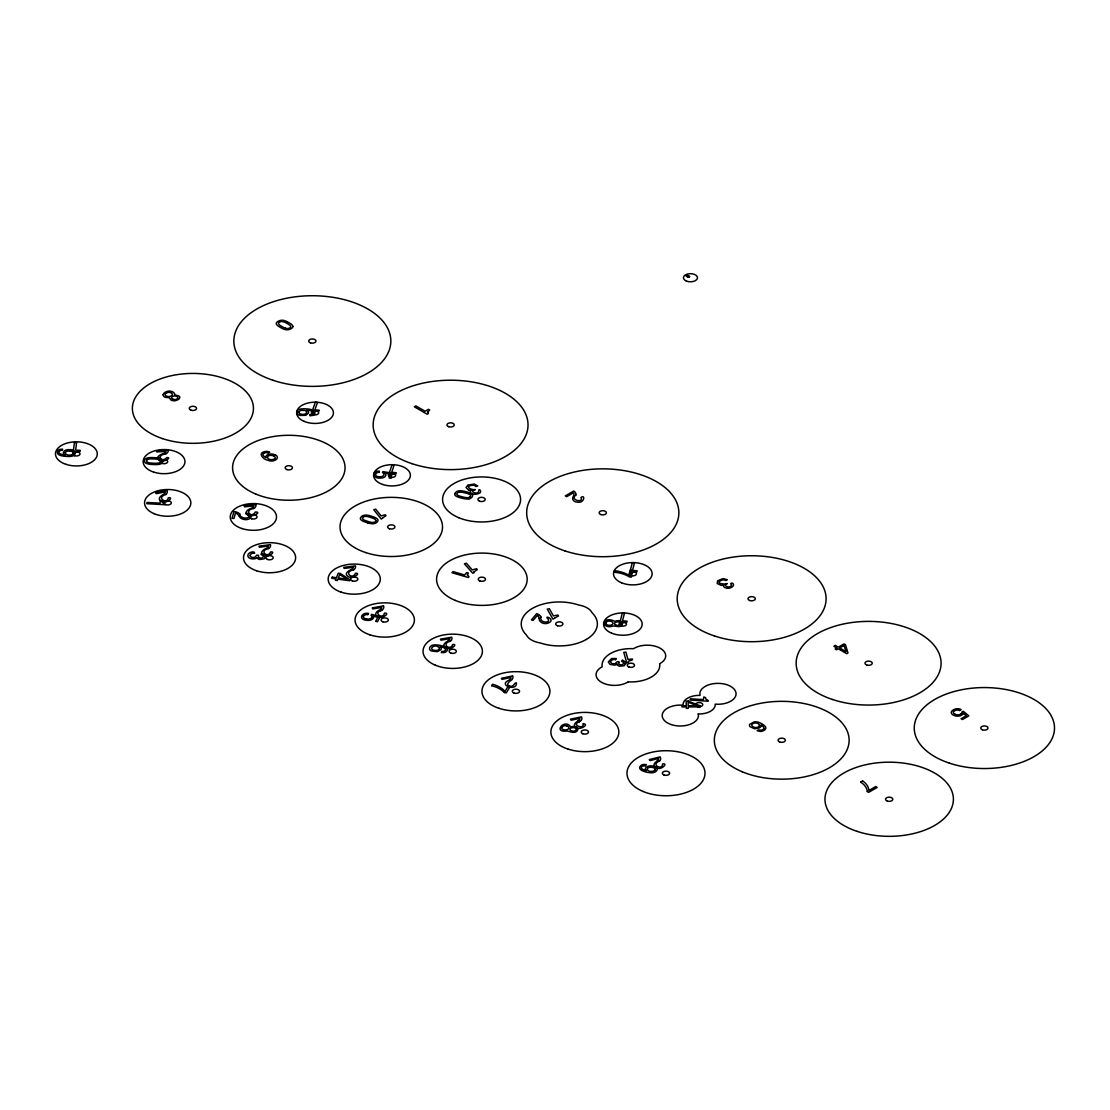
<?xml version="1.0" encoding="UTF-8"?>
<svg xmlns="http://www.w3.org/2000/svg" width="1110" height="1110" viewBox="0 0 1110 1110"><rect width="100%" height="100%" fill="white"/><g stroke="black" fill="none" stroke-linecap="round" stroke-linejoin="round"><path stroke-width="1.5" d="M73.316 453.158L73.329 452.922A2.914 1.679 0 0 0 73.191 452.464A3.066 1.776 0 0 0 72.455 451.742A4.065 2.345 0 0 0 71.22 451.27A6.577 3.802 0 0 0 69.68 451.007M686.729 275.946L687.284 275.599A1.485 0.86 0 0 1 688.172 275.863L689.06 276.418M689.601 276.654L688.228 277.236L686.327 276.14M310.092 414.557L309.898 415.792L312.729 415.404A4.121 2.386 0 0 0 314.005 414.71L314.851 413.419A8.2 4.731 0 0 0 314.935 412.573C313.908 409.729 319.278 412.476 319.416 410.298L314.851 409.743L317.474 402.472L315.365 402.222L311.716 412.379L313.325 412.573L314.38 411.241A6.105 3.524 0 0 0 312.409 409.965A9.837 5.675 0 0 0 309.44 409.202A20.466 11.808 0 0 0 302.947 408.813A8.658 4.995 0 0 0 300.102 409.16A5.578 3.219 0 0 0 297.868 410.145L296.786 411.949L297.216 413.78A5.245 3.025 0 0 0 298.368 414.752A5.536 3.191 0 0 0 300.227 415.431L305.833 415.32L308.483 413.017A7.187 4.149 0 0 0 308.552 412.421L308.497 412.032A5.175 2.997 0 0 0 308.192 411.31A4.19 2.414 0 0 0 307.553 410.686L306.624 410.117A17.788 10.268 0 0 1 308.524 410.298L308.677 410.325A6.646 3.843 0 0 1 312.687 411.588M379.19 472.402L379.384 471.167A4.981 2.872 0 0 0 375.416 471.93A6.285 3.635 0 0 0 373.82 474.178A8.949 5.162 0 0 0 373.737 474.622L374.014 475.788A5.619 3.247 0 0 0 376.942 477.786A6.41 3.705 0 0 0 379.12 478.105L381.243 478.077A5.342 3.08 0 0 0 385.253 476.384A6.688 3.857 0 0 0 385.781 475.094A5.675 3.274 0 0 0 385.628 474.025A3.51 2.026 0 0 0 384.809 473.096L389.915 473.901L389.249 478.063L391.15 478.174L391.955 473.068L382.825 471.625L382.562 472.68A5.328 3.08 0 0 1 383.644 473.581A3.691 2.123 0 0 1 383.949 474.539A4.121 2.386 0 0 1 379.495 476.87M614.232 572.08L614.468 570.679A25.877 14.943 0 0 1 629.495 575.729M629.592 575.688L630.48 570.179L632.534 570.29L631.423 577.075L629.55 576.978A25.128 14.513 0 0 0 614.191 572.247M686.299 275.946L687.728 275.377L689.601 276.543M575.771 495.032C569.416 500.554 584.401 503.121 580.932 497.502C585.456 493.95 584.568 503.385 577.769 502.206C573.828 502.344 571.137 499.153 573.523 495.823A10.254 5.925 0 0 0 573.939 493.825A3.552 2.054 0 0 0 573.273 492.882L566.641 496.711L565.281 495.92L573.703 491.05A8.713 5.023 0 0 1 575.951 495.046M62.285 450.382L62.659 449.162L60.12 449.342A3.94 2.275 0 0 0 58.941 449.786A5.203 3.011 0 0 0 58.039 450.41C54.543 456.154 65.254 456.404 68.903 456.488A9.754 5.633 0 0 0 70.638 456.377L72.039 456.141A5.078 2.928 0 0 0 73.149 455.766A4.537 2.622 0 0 0 74.314 454.989A6.188 3.58 0 0 0 70.457 449.522M454.822 493.797L455.142 493.117A9.421 5.439 0 0 1 455.53 492.576L456.349 491.813A4.731 2.733 0 0 1 458.361 490.953A5.175 2.983 0 0 1 460.234 490.773A11.946 6.896 0 0 1 464.216 491.286L467.976 492.229A12.085 6.979 0 0 1 471.32 493.589C473.734 494.741 476.634 494.422 479.02 493.367C482.878 492.327 478.701 487.235 478.632 491.064C478.812 495.448 467.796 491.522 474.913 489.704M258.45 555.652L258.685 557.539L261.377 558.288L264.069 556.304L260.961 554.389L261.474 553.182L265.887 555.541L264.346 558.788L259.823 559.495A4.079 2.359 0 0 1 256.993 557.608M655.025 769.993L655.136 769.757A2.914 1.679 0 0 0 655.205 769.299A3.066 1.776 0 0 0 654.775 768.495A4.065 2.345 0 0 0 653.776 767.87A6.577 3.802 0 0 0 652.402 767.385M441.863 651.431L441.225 652.625L444.125 652.583A4.121 2.386 0 0 0 445.623 652.056L446.914 650.904A8.2 4.731 0 0 0 447.316 650.085L447.261 648.712A6.105 3.524 0 0 0 445.804 647.227A9.837 5.675 0 0 0 443.167 646.117A20.466 11.808 0 0 0 436.979 644.952A8.658 4.995 0 0 0 434.052 644.952A5.578 3.219 0 0 0 431.526 645.631L429.792 647.269L429.556 649.114A5.245 3.025 0 0 0 430.333 650.21A5.536 3.191 0 0 0 431.887 651.084L437.423 651.667L440.85 649.738A7.187 4.149 0 0 0 441.128 649.156L441.225 648.767A5.175 2.997 0 0 0 441.183 648.032A4.19 2.414 0 0 0 440.795 647.338L440.087 646.672A17.788 10.268 0 0 1 441.877 647.088L442.016 647.116M367.868 614.635L368.506 613.442A4.981 2.872 0 0 0 364.344 613.719A6.285 3.635 0 0 0 361.957 615.731A8.949 5.162 0 0 0 361.721 616.147L361.569 617.327A5.619 3.247 0 0 0 363.719 619.63A6.41 3.705 0 0 0 365.731 620.212L367.812 620.421A5.342 3.08 0 0 0 372.35 619.269M491.716 685.591L492.549 684.273A25.877 14.943 0 0 1 504.939 691.308M505.05 691.28L508.283 686.077L510.225 686.479L506.229 692.904L504.453 692.529M615.578 659.659L616.3 658.494L611.582 658.549L608.308 661.962L610.07 664.46L614.898 665.112A3.899 2.248 0 0 0 616.98 664.113M618.922 662.268L618.797 664.155L621.336 665.07L624.389 663.267L621.655 661.171L622.391 660.006L626.345 662.628L624.195 665.75L619.574 666.18A4.079 2.359 0 0 1 617.118 664.127L617.063 664.127M645.465 765.775L646.339 764.637L643.8 764.457A3.94 2.275 0 0 0 642.482 764.721A5.203 3.011 0 0 0 641.344 765.206C635.517 769.549 645.742 772.421 649.364 772.615A9.754 5.633 0 0 0 651.098 772.754L652.555 772.699A5.078 2.928 0 0 0 653.79 772.491A4.537 2.622 0 0 0 655.233 771.908A6.188 3.58 0 0 0 653.776 766.067M659.479 760.947C649.905 765.109 663.058 770.617 662.545 763.999C668.997 762.473 660.866 771.159 656.315 767.787C652.181 766.705 653.97 762.82 656.926 761.224M689.06 276.834L687.243 276.487A1.401 0.805 0 0 1 686.702 275.946M580.475 720.889L579.073 721.986M274.628 458.846L274.739 458.749A2.914 1.679 0 0 0 275.086 458.333A3.066 1.776 0 0 0 275.183 457.5A4.065 2.345 0 0 0 274.656 456.696A6.577 3.802 0 0 0 273.657 455.974M165.681 494.519C155.386 497.863 167.485 504.703 168.276 497.779C174.894 496.614 165.515 504.897 161.366 501.262C157.134 499.708 160.201 495.879 163.059 494.658A10.254 5.925 0 0 0 164.974 492.965A3.552 2.054 0 0 0 165.112 491.952L156.219 493.659L155.608 492.604L166.916 490.426M381.993 609.973C372.058 612.567 383.075 620.268 384.476 613.095C391.164 612.484 381.354 620.004 377.469 616.452C373.557 614.954 376.665 611.069 379.481 610.014A10.101 5.827 0 0 0 381.438 608.377A3.496 2.026 0 0 0 381.618 607.378L372.793 608.946L372.238 607.891L383.45 605.907M579.697 721.528C570.04 725.107 585.025 729.991 582.986 723.664C590.381 724.122 579.24 731.046 575.923 727.272C572.524 725.551 575.493 722.319 577.908 721.07M450.23 641.205C440.323 643.897 450.729 651.362 452.644 644.577C459.082 643.342 449.633 651.431 445.623 647.768C441.489 646.006 444.943 642.357 447.635 641.303M960.899 713.994L961.066 713.883A3.663 2.109 0 0 0 961.732 713.133A5.425 3.122 0 0 0 961.898 712.023L963.3 711.288L968.794 715.853L962.425 719.53L961.066 718.753L966.269 715.742L963.175 713.189A3.566 2.054 0 0 1 962.786 714.229A5.772 3.33 0 0 1 961.704 715.117A6.799 3.927 0 0 1 959.803 715.894A5.439 3.136 0 0 1 954.808 715.728L953.101 714.979A6.521 3.76 0 0 1 951.783 713.883A5.716 3.302 0 0 1 951.714 711.232L952.81 710.22A9.102 5.259 0 0 1 953.337 709.887A6.396 3.691 0 0 1 957.167 708.749M263.611 453.449L263.764 453.352A3.302 1.901 0 0 1 268.315 452.922M380.466 611.027L381.243 610.514M268.453 548.631C258.533 550.505 267.732 558.982 270.59 551.961C277.139 551.101 267.066 558.746 263.167 554.917C259.296 552.78 263.348 549.519 265.942 548.576A10.101 5.827 0 0 0 268.093 547.008M353.424 569.874C342.768 572.191 352.98 580.294 355.408 573.273C362.165 572.704 351.648 580.086 347.721 576.215C344.017 574.078 348.165 570.734 350.788 569.846M362.498 515.886L361.527 516.58A9.421 5.439 0 0 0 361.027 517.093L360.583 517.746A4.856 2.803 0 0 0 360.431 518.203A4.662 2.692 0 0 0 360.556 519.202A5.175 2.983 0 0 0 361.402 520.174A11.946 6.896 0 0 0 364.427 521.742L367.937 522.963M253.51 508.56C243.589 509.92 251.207 519.119 255.314 512.015C262.862 511.752 251.151 518.176 247.641 514.846C243.659 512.362 248.376 509.212 250.971 508.408A10.254 5.925 0 0 0 253.316 506.909M268.204 453.019L269.716 452.145L267.454 451.451A3.94 2.275 0 0 0 266.067 451.423A5.203 3.011 0 0 0 264.707 451.631C257.423 452.991 263.112 459.429 267.579 460.22A9.754 5.633 0 0 0 269.106 460.692L270.507 460.955A5.078 2.928 0 0 0 271.77 461.025A4.537 2.622 0 0 0 273.49 460.775A6.188 3.58 0 0 0 275.766 455.017M726.911 583.763C721.819 585.678 731.088 589.313 731.532 584.845C728.895 582.903 733.446 581.945 733.627 585.095C732.586 588.175 727.494 589.23 724.622 587.467A4.079 2.359 0 0 1 723.9 585.012L723.817 584.97A3.899 2.248 0 0 1 721.167 585.386L717.226 583.499L717.587 580.821L722.985 578.601L727.314 579.711L725.787 580.586A4.537 2.622 0 0 0 723.068 579.808C713.397 582.57 723.359 584.998 727.272 583.582M959.581 710.539L961.135 709.637A5.064 2.928 0 0 0 957.167 708.749M860.819 781.981L862.581 780.954M165.404 454.032C155.65 454.906 161.533 464.23 166.708 457.556C173.257 457.112 161.727 464.077 158.397 459.637C155.608 456.862 160.478 454.503 162.934 453.768A10.101 5.827 0 0 0 165.445 452.408A3.496 2.026 0 0 0 165.973 451.451L156.787 451.909L156.621 450.827L168.304 450.23M512.556 675.934L501.387 678.321L502.053 679.362L510.836 677.488A3.552 2.054 0 0 1 510.725 678.501A10.254 5.925 0 0 1 508.907 680.208C497.391 685.203 517.357 692.002 516.4 682.789C513.902 682.581 513.555 688.616 508.574 685.578C505.882 684.343 509.435 681.36 511.557 680.041A8.713 5.023 0 0 0 512.612 675.934M255.897 504.578L244.158 505.716L244.477 506.826L253.718 505.924A3.552 2.054 0 0 1 253.274 506.895M156.191 457.778L152.112 457.57A11.946 6.896 0 0 0 148.046 457.819A5.175 2.983 0 0 0 146.395 458.361A4.731 2.733 0 0 0 144.966 459.554L144.605 460.414A9.421 5.439 0 0 0 144.522 461.011L144.619 461.704A4.662 2.692 0 0 0 145.66 463.023A5.175 2.983 0 0 0 147.144 463.702A11.946 6.896 0 0 0 151.057 464.368M151.043 464.382L155.136 464.59A12.085 6.979 0 0 0 159.202 464.341A5.134 2.969 0 0 0 160.881 463.813A4.745 2.747 0 0 0 162.102 462.912A4.981 2.872 0 0 0 162.338 462.62L162.643 461.94A8.825 5.092 0 0 0 162.768 461.163L162.546 460.164A4.787 2.761 0 0 0 161.616 459.138A5.134 2.969 0 0 0 160.104 458.472A12.085 6.979 0 0 0 156.191 457.792M258.588 555.375L256.826 555.125L254.662 557.414L251.692 557.414L249.75 555.583L251.623 553.446A4.537 2.622 0 0 1 254.62 553.293C255.286 550.241 246.753 552.391 247.877 556.263C248.862 558.968 252.567 559.163 254.981 558.732A3.899 2.248 0 0 0 256.868 557.608L256.937 557.622M566.724 725.787L565.267 725.635A2.914 1.679 0 0 0 564.269 725.76L563.963 725.857A3.649 2.109 0 0 0 562.881 726.37L562.465 726.731A5.383 3.108 0 0 0 562.062 727.258M619.116 662.004L617.396 661.643L614.829 663.78L611.79 663.572L610.292 661.615L612.553 659.659A4.537 2.622 0 0 1 615.564 659.687M473.72 485.237C463.786 485.445 469.891 490.245 475.358 489.593M473.748 485.209A4.537 2.622 0 0 1 475.774 486.513L477.772 485.986L474.428 484.071L468.004 485.028L466.006 487.47L468.559 490.01M287.31 321.761L290.209 323.44A12.085 6.979 0 0 1 292.471 325.41A5.134 2.969 0 0 1 292.846 326.493M171.495 392.94L170.288 392.468A2.914 1.679 0 0 0 169.289 392.343L168.928 392.343A3.649 2.109 0 0 0 167.582 392.565L166.944 392.787A5.383 3.108 0 0 0 166.195 393.176M867.34 791.541L868.686 792.332L877.178 787.42L875.693 786.574L868.811 790.542A26.321 15.193 0 0 0 862.65 780.927M471.389 493.52L470.557 492.771M239.677 514.055C240.301 519.924 252.761 518.759 247.544 514.679C241.064 511.904 254.162 513.222 250.499 517.76C248.251 521.2 240.44 519.508 239.413 516.58M471.292 490.218L471.264 490.19A3.899 2.248 0 0 1 468.545 490.037M239.274 516.386L238.692 515.512A10.254 5.925 0 0 0 236.971 513.68A3.552 2.054 0 0 0 235.473 513.139L233.919 518.467L232.018 518.287L234.002 511.502A8.713 5.023 0 0 1 239.829 513.999M540.834 617.063C539.071 623.321 551.49 623.487 547.952 618.853C543.123 614.552 556.679 619.519 548.257 623.043C544.039 624.958 538.627 622.002 539.183 618.381M287.282 321.775A11.946 6.896 0 0 0 283.91 320.457A5.175 2.983 0 0 0 282.037 320.249A4.731 2.733 0 0 0 279.623 320.651L278.374 321.165A9.421 5.439 0 0 0 277.666 321.595L276.959 322.164A4.856 2.803 0 0 0 276.612 322.594A4.662 2.692 0 0 0 276.293 323.565A5.175 2.983 0 0 0 276.695 324.633A11.946 6.896 0 0 0 278.943 326.59L281.829 328.282A12.085 6.979 0 0 0 285.228 329.587A5.134 2.969 0 0 0 287.101 329.795A4.745 2.747 0 0 0 289.044 329.559A4.981 2.872 0 0 0 289.543 329.42L290.529 329.018A8.825 5.092 0 0 0 291.486 328.463L292.429 327.616A4.787 2.761 0 0 0 292.846 326.493M285.548 328.241A12.959 7.479 0 0 1 282.87 327.048L280.414 325.591A9.588 5.536 0 0 1 279.026 324.467A4.495 2.595 0 0 1 278.485 323.246A2.373 1.374 0 0 1 278.624 322.802L280.705 321.595A2.373 1.374 0 0 1 281.496 321.512A4.495 2.595 0 0 1 283.591 321.831A9.588 5.536 0 0 1 285.548 322.622L288.212 324.12A12.307 7.104 0 0 1 290.126 325.591A3.705 2.137 0 0 1 290.584 327.214A2.65 1.526 0 0 1 290.223 327.603L289.974 327.797A4.301 2.484 0 0 1 289.363 328.144L288.864 328.338A2.553 1.471 0 0 1 288.336 328.463A3.705 2.137 0 0 1 285.575 328.213M171.356 393.023A3.635 2.095 0 0 1 171.245 395.951A3.635 2.095 0 0 1 166.181 395.979A3.635 2.095 0 0 1 165.973 393.065M960.969 714.035A4.204 2.428 0 0 1 954.78 714.146M954.878 714.091A4.26 2.456 0 0 1 954.267 710.622M954.572 710.775A3.788 2.178 0 0 1 959.692 710.455M860.597 782.092A25.572 14.763 0 0 1 867.257 791.541M763.763 728.438A3.288 1.901 0 0 1 758.602 729.825L757.173 730.63L759.767 731.365A4.121 2.386 0 0 0 761.515 731.31L763.597 730.644A8.2 4.731 0 0 0 764.61 730.033L765.678 728.798A6.105 3.524 0 0 0 765.581 727.092A9.837 5.675 0 0 0 764.152 725.399A20.466 11.808 0 0 0 759.629 722.693A8.658 4.995 0 0 0 757.048 721.902A5.578 3.219 0 0 0 754.245 721.833L749.694 724.386A5.245 3.025 0 0 0 749.486 725.551A5.536 3.191 0 0 0 750.166 726.745L754.578 728.757L759.171 727.966A7.187 4.149 0 0 0 759.878 727.536L760.281 727.216A5.175 2.997 0 0 0 760.85 726.564A4.19 2.414 0 0 0 761.058 725.843L760.974 725.052A17.788 10.268 0 0 1 762.237 725.912L762.32 725.982A6.646 3.843 0 0 1 763.971 728.438M759.198 726.107A3.635 2.095 0 0 1 754.314 727.369A5.592 3.233 0 0 1 752.913 726.717C748.723 723.429 757.353 721.403 759.06 724.469A3.552 2.054 0 0 1 759.268 726.12M454.836 493.867A4.662 2.692 0 0 0 455.086 495.24A5.175 2.983 0 0 0 456.127 496.156A11.946 6.896 0 0 0 459.443 497.516L463.189 498.487A12.085 6.979 0 0 0 467.185 499A5.134 2.969 0 0 0 469.058 498.806M469.058 498.806A4.745 2.747 0 0 0 470.723 498.182A4.981 2.872 0 0 0 471.098 497.946L471.778 497.363A8.825 5.092 0 0 0 472.319 496.656L472.666 495.657A4.787 2.761 0 0 0 472.347 494.519A5.134 2.969 0 0 0 471.292 493.603M458.652 492.243A4.495 2.595 0 0 1 460.803 492.105A9.588 5.536 0 0 1 463.12 492.438L466.547 493.27A12.307 7.104 0 0 1 469.252 494.255A3.705 2.137 0 0 1 470.682 495.671A2.65 1.526 0 0 1 470.584 496.101L470.487 496.337A4.301 2.484 0 0 1 470.127 496.794L469.905 496.989A2.553 1.471 0 0 1 469.377 497.294M458.652 492.243A2.373 1.374 0 0 0 457.972 492.479L456.779 493.881A2.373 1.374 0 0 0 456.931 494.491A4.495 2.595 0 0 0 458.194 495.504A9.588 5.536 0 0 0 460.192 496.267L463.383 497.127A12.959 7.479 0 0 0 466.63 497.668M469.405 497.322A3.705 2.137 0 0 1 466.644 497.655M470.39 492.715A4.079 2.359 0 0 1 471.334 490.245M379.509 476.787A4.19 2.414 0 0 1 375.263 474.4M375.652 474.4A3.719 2.151 0 0 1 379.176 472.291M312.521 411.671A3.288 1.901 0 0 1 310.106 414.64M605.741 623.098A3.635 2.095 0 0 0 609.043 625.318A3.635 2.095 0 0 0 612.984 623.473A3.635 2.095 0 0 0 609.931 621.142L608.488 621.087A2.914 1.679 0 0 0 607.572 621.35L607.309 621.475A3.649 2.109 0 0 0 606.476 622.127L606.213 622.53A5.383 3.108 0 0 0 606.046 623.098M168.359 450.23A8.575 4.953 0 0 1 165.626 454.059M147.366 459.526A4.495 2.595 0 0 1 149.337 458.999A9.588 5.536 0 0 1 151.709 458.874L155.428 459.04A12.307 7.104 0 0 1 158.522 459.471A3.705 2.137 0 0 1 160.672 460.539A2.65 1.526 0 0 1 160.825 460.969L160.853 461.205A4.301 2.484 0 0 1 160.77 461.704L160.603 462.037A2.553 1.471 0 0 1 160.339 462.329A3.705 2.137 0 0 1 157.939 463.161A12.959 7.479 0 0 1 154.567 463.272L151.057 463.064A9.588 5.536 0 0 1 148.754 462.704A4.495 2.595 0 0 1 146.992 461.982A2.373 1.374 0 0 1 146.589 461.566L146.853 459.873A2.373 1.374 0 0 1 147.38 459.526M255.952 504.578A8.713 5.023 0 0 1 253.746 508.574M353.563 569.943A8.713 5.023 0 0 0 355.436 565.878L343.753 567.363L344.169 568.445L353.313 567.293A3.552 2.054 0 0 1 352.952 568.278A10.254 5.925 0 0 1 350.76 569.832M450.382 641.275A8.575 4.953 0 0 0 451.714 637.209L440.42 639.138L440.961 640.192L449.8 638.68A3.496 2.026 0 0 1 449.578 639.651A10.101 5.827 0 0 1 447.608 641.275M445.29 648.906A3.288 1.901 0 0 1 441.835 651.528M441.988 647.185A6.646 3.843 0 0 1 445.471 648.851M439.366 648.087A3.635 2.095 0 0 1 436.063 650.515M439.435 648.073A3.552 2.054 0 0 0 437.923 646.672C434.496 643.953 427.988 649.322 434.287 650.321A5.592 3.233 0 0 0 436.063 650.474M580.627 720.945A8.575 4.953 0 0 0 581.501 716.838L570.457 719.197L571.123 720.224L579.767 718.378A3.496 2.026 0 0 1 579.642 719.363A10.101 5.827 0 0 1 577.866 721.056M566.641 725.884A3.635 2.095 0 0 1 568.653 728.576A3.635 2.095 0 0 1 564.06 729.811A3.635 2.095 0 0 1 561.771 727.203M645.298 765.845A3.261 1.887 0 0 0 641.871 766.608A3.261 1.887 0 0 0 641.844 768.717L643.398 769.632A17.247 9.962 0 0 0 646.339 770.617L646.395 770.617A4.69 2.706 0 0 1 645.812 767.842L646.27 767.343A5.231 3.025 0 0 1 650.946 765.831A7.701 4.44 0 0 1 653.596 766.261M654.969 769.979A3.982 2.303 0 0 1 649.863 771.297A3.982 2.303 0 0 1 647.505 768.37A3.705 2.137 0 0 1 652.361 767.44M659.645 761.002A8.575 4.953 0 0 0 660.089 756.867L649.308 759.601L650.071 760.6L658.508 758.463A3.496 2.026 0 0 1 658.494 759.462A10.101 5.827 0 0 1 656.898 761.21M491.605 685.758A25.128 14.513 0 0 1 504.398 692.557M371.753 617.299A3.691 2.123 0 0 0 371.808 616.327A5.328 3.08 0 0 0 371.059 615.315L371.697 614.316L380.106 616.827L377.469 621.711L375.652 621.392L377.802 617.396L373.099 615.994A3.51 2.026 0 0 1 373.57 616.994A5.675 3.274 0 0 1 373.348 618.062A6.688 3.857 0 0 1 372.308 619.241M371.85 617.313A4.121 2.386 0 0 1 366.55 619.047M366.591 618.964A4.19 2.414 0 0 1 363.303 616.119M363.692 616.161A3.719 2.151 0 0 1 367.896 614.524M383.505 605.894A8.575 4.953 0 0 1 382.228 609.973M268.675 548.645A8.575 4.953 0 0 0 270.438 544.621L258.963 546.175L259.393 547.244L268.37 546.023A3.496 2.026 0 0 1 268.037 546.994M166.972 490.426A8.713 5.023 0 0 1 165.834 494.574M62.271 450.258A3.302 1.901 0 0 0 59.024 452.131L58.955 452.256A3.261 1.887 0 0 0 59.982 453.754L61.869 454.42A17.247 9.962 0 0 0 65.143 454.975L65.199 454.961A4.69 2.706 0 0 1 63.478 452.353L63.714 451.798A5.231 3.025 0 0 1 67.613 449.689A7.701 4.44 0 0 1 70.374 449.744M73.246 453.158A3.982 2.303 0 0 1 68.848 455.142A3.982 2.303 0 0 1 65.337 452.63M65.24 452.616A3.705 2.137 0 0 1 69.666 451.048M275.474 455.169A7.701 4.44 0 0 0 273.254 454.24A5.231 3.025 0 0 0 267.954 454.642L267.232 455.031A4.69 2.706 0 0 0 266.039 457.736A17.247 9.962 0 0 1 263.847 456.196L262.987 455.017A3.261 1.887 0 0 1 263.597 453.449M274.447 458.916A3.982 2.303 0 0 1 268.856 459.096A3.982 2.303 0 0 1 268.481 455.877A3.705 2.137 0 0 1 273.587 456.002M362.512 515.886A4.731 2.733 0 0 1 364.677 515.151A5.175 2.983 0 0 1 366.564 515.109A11.946 6.896 0 0 1 370.421 515.886L373.959 517.066A12.085 6.979 0 0 1 377.012 518.648A5.134 2.969 0 0 1 377.844 519.646A4.787 2.761 0 0 1 377.913 520.784L377.386 521.755A8.825 5.092 0 0 1 376.706 522.421L375.915 522.963A4.981 2.872 0 0 1 375.499 523.171A4.745 2.747 0 0 1 373.723 523.684A5.134 2.969 0 0 1 371.822 523.726A12.085 6.979 0 0 1 367.951 522.949M375.901 520.673A2.65 1.526 0 0 1 375.777 521.089L375.624 521.312A4.301 2.484 0 0 1 375.18 521.755L374.778 522.005A2.553 1.471 0 0 1 374.334 522.2A3.705 2.137 0 0 1 371.545 522.366A12.959 7.479 0 0 1 368.423 521.617L365.412 520.562A9.588 5.536 0 0 1 363.581 519.674A4.495 2.595 0 0 1 362.54 518.578A2.373 1.374 0 0 1 362.471 518.12L363.969 516.649A2.373 1.374 0 0 1 364.704 516.455A4.495 2.595 0 0 1 366.869 516.469A9.588 5.536 0 0 1 369.103 516.955L372.336 518.009A12.307 7.104 0 0 1 374.819 519.161A3.705 2.137 0 0 1 375.957 520.659M541.014 617.049A8.713 5.023 0 0 0 536.657 613.677L531.426 619.893L533.161 620.379L537.254 615.509A3.552 2.054 0 0 1 538.364 616.286A10.254 5.925 0 0 1 539.113 618.242M163.017 394.771C163.822 399.544 170.676 395.771 170.399 399.642C172.938 401.584 176.754 400.96 179.057 398.948C182.664 394.66 172.966 396.103 174.561 393.523C172.092 389.541 164.446 390.734 163.017 394.702M705.53 697.76C705.086 699.98 708.79 699.647 708.208 701.229L690.101 700.035L690.351 698.773L703.324 699.633L703.865 696.927L705.53 697.69M162.143 501.137C161.644 503.44 165.404 503.135 164.932 504.717L146.77 503.69L146.992 502.441L159.993 503.177L160.451 500.457L162.143 501.012M467.393 574.827L469.003 576.631L468.24 577.491L451.978 572.718L452.963 571.594L464.618 575.008L466.769 572.566L468.323 573.024L467.393 574.716M570.707 727.064C572.718 725.843 578.352 726.259 577.866 729.575C576.409 734.542 569.624 731.448 567.265 731.018C551.961 733.058 565.059 717.74 570.707 727.064M473.942 571.941L474.15 572.746L472.666 573.176L464.41 563.783L466.366 563.214L472.277 569.943L476.495 568.708L477.286 569.61L473.942 571.941M622.391 623.542C621.433 629.55 614.302 624.597 611.804 626.387C608.474 627.747 601.898 625.388 604.992 621.281C607.767 618.201 612.97 620.421 615.023 621.35C617.327 620.06 621.961 620.31 622.391 623.542M298.632 412.226L299.589 413.711L302.281 414.391A5.592 3.233 0 0 0 304.071 414.321A3.635 2.095 0 0 0 306.429 411.588A3.552 2.054 0 0 0 304.515 410.381L300.491 410.423L298.632 412.226M554.473 618.325L552.933 619.13L547.258 609.126L549.339 608.724L553.404 615.897L557.9 615.051L558.441 616.008L554.473 618.27M382.603 517.981L381.271 519.105L373.737 509.698L375.693 509.171L381.091 515.914L385.323 514.79L386.044 515.692L382.603 517.981M427.627 412.185L428.404 413.558L427.225 414.252L414.321 406.801L415.875 405.913L425.116 411.241L428.46 409.312L429.695 410.02L427.627 412.185M628.302 662.351L626.678 662.573L623.778 652.333L625.915 652.139L627.982 659.465L632.575 659.035C632.922 661.033 628.135 659.909 628.315 662.268M74.453 442.626L73.093 452.977L80.142 451.326L80.281 450.341L75.633 450.133L76.59 442.723L74.453 442.626M622.321 613.233L619.574 623.487L626.817 622.169L627.081 621.184L622.474 620.767L624.444 613.428L622.321 613.233M632.381 562.714L629.495 573.107L636.862 571.789L637.14 570.79L632.464 570.36L634.531 562.909L632.381 562.714M392.066 464.715L388.653 474.886L395.979 473.72L396.312 472.749L391.733 472.236L394.175 464.951L392.066 464.715M332.278 577.144L331.807 578.31L335.955 578.879L335.387 580.266L337.26 580.516L337.828 579.129L349.553 580.738L349.955 579.753L340.326 573.509L338.272 573.218L336.427 577.713L332.278 577.144M339.716 574.536L338.314 577.977L347 579.17L339.716 574.536M621.087 625.901L621.017 625.957A3.649 2.109 0 0 1 621.031 622.266A3.649 2.109 0 0 1 626.498 624.097A3.649 2.109 0 0 1 621.031 625.915M628.246 681.859L627.58 682.262A18.454 10.656 0 0 1 601.134 682.067A18.454 10.656 0 0 1 602.175 666.805A28.846 16.65 0 0 1 633.546 648.698A18.454 10.656 0 0 1 659.964 648.101A18.454 10.656 0 0 1 660.311 663.364L659.659 663.725A28.846 16.65 0 0 1 628.246 681.859M835.317 645.423L833.86 646.256L836.871 648.004L835.122 649.017L836.496 649.794L838.244 648.795L846.75 653.707L847.984 652.985L845.473 644.757L843.988 643.897L838.327 647.158L835.317 645.423M844.016 645.451L839.701 647.949L846 651.598L844.016 645.451M688.297 701.118L686.174 701.118L686.244 705.738L681.984 705.766L681.998 706.945L686.271 706.931L686.285 708.346L688.214 708.346L688.2 706.917L700.23 706.862L700.216 705.849L688.297 701.118M697.108 705.683L688.172 705.724L688.131 702.2L697.108 705.683M310.509 342.879A3.649 2.109 0 0 0 315.975 341.048A3.649 2.109 0 0 0 310.509 339.23A3.649 2.109 0 0 0 310.509 342.879M273.088 380.3A78.491 45.316 0 0 0 390.831 341.048A78.491 45.316 0 0 0 273.088 301.809A78.491 45.316 0 0 0 273.088 380.3M191.087 410.2A3.649 2.109 0 0 0 196.567 408.369A3.649 2.109 0 0 0 191.087 406.551A3.649 2.109 0 0 0 191.087 410.2M162.643 438.644A60.537 34.951 0 0 0 253.441 408.369A60.537 34.951 0 0 0 162.643 378.108A60.537 34.951 0 0 0 162.643 438.644M173.118 399.322A3.122 1.804 0 0 0 177.822 397.782A3.122 1.804 0 0 0 173.146 396.201A3.122 1.804 0 0 0 173.118 399.322M949.314 763.111A70.124 40.487 0 0 0 1054.5 728.049A70.124 40.487 0 0 0 949.314 692.987A70.124 40.487 0 0 0 949.314 763.111M982.336 729.783A3.649 2.109 0 0 0 988.011 728.202A3.649 2.109 0 0 0 982.78 726.148A3.649 2.109 0 0 0 982.336 729.783M866.785 665.043A3.649 2.109 0 0 0 872.252 663.225A3.649 2.109 0 0 0 866.785 661.394A3.649 2.109 0 0 0 866.785 665.043M832.375 699.453A72.455 41.833 0 0 0 941.072 663.225A72.455 41.833 0 0 0 832.375 626.997A72.455 41.833 0 0 0 832.375 699.453M887.362 801.087A3.649 2.109 0 0 0 892.828 799.255A3.649 2.109 0 0 0 887.362 797.438A3.649 2.109 0 0 0 887.362 801.087M857.073 831.362A64.213 37.074 0 0 0 953.407 799.255A64.213 37.074 0 0 0 857.073 767.149A64.213 37.074 0 0 0 857.073 831.362M742.188 771.755A67.391 38.905 0 0 0 848.761 744.269A67.391 38.905 0 0 0 754.245 704.725A67.391 38.905 0 0 0 742.188 771.755M779.692 741.993A3.649 2.109 0 0 0 785.38 740.398A3.649 2.109 0 0 0 780.136 738.358A3.649 2.109 0 0 0 779.692 741.993M479.52 501.179A3.649 2.109 0 0 0 485.209 499.583A3.649 2.109 0 0 0 479.964 497.544A3.649 2.109 0 0 0 479.52 501.179M458.68 517.676A39.003 22.519 0 0 0 520.368 501.762A39.003 22.519 0 0 0 465.659 478.882A39.003 22.519 0 0 0 458.68 517.676M389.943 477.05A3.649 2.109 0 0 0 395.618 475.455A3.649 2.109 0 0 0 390.387 473.415A3.649 2.109 0 0 0 389.943 477.05M382.784 484.501A18.384 10.614 0 0 0 410.381 475.302A18.384 10.614 0 0 0 382.784 466.117A18.384 10.614 0 0 0 382.784 484.501M313.214 414.64A3.649 2.109 0 0 0 318.681 412.823A3.649 2.109 0 0 0 313.214 410.991A3.649 2.109 0 0 0 313.214 414.64M304.237 421.412A18.384 10.614 0 0 0 333.319 413.919A18.384 10.614 0 0 0 307.525 403.124A18.384 10.614 0 0 0 304.237 421.412M611.527 633.116A19.314 11.155 0 0 0 642.066 625.249A19.314 11.155 0 0 0 614.982 613.913A19.314 11.155 0 0 0 611.527 633.116M630.993 575.563A3.649 2.109 0 0 0 636.474 573.731A3.649 2.109 0 0 0 630.993 571.914A3.649 2.109 0 0 0 630.993 575.563M621.489 582.764A19.314 11.155 0 0 0 652.028 574.883A19.314 11.155 0 0 0 624.944 563.547A19.314 11.155 0 0 0 621.489 582.764M616.022 625.221A3.122 1.804 0 0 0 620.767 623.723A3.122 1.804 0 0 0 616.161 622.086A3.122 1.804 0 0 0 616.022 625.221M153.61 472.069A20.896 12.057 0 0 0 184.954 461.621A20.896 12.057 0 0 0 153.61 451.173A20.896 12.057 0 0 0 153.61 472.069M241.814 528.513A23.143 13.362 0 0 0 276.529 516.941A23.143 13.362 0 0 0 241.814 505.369A23.143 13.362 0 0 0 241.814 528.513M341.2 592.157A26.071 15.054 0 0 0 380.3 579.129A26.071 15.054 0 0 0 341.2 566.086A26.071 15.054 0 0 0 341.2 592.157M162.226 463.453A3.649 2.109 0 0 0 167.693 461.621A3.649 2.109 0 0 0 162.226 459.804A3.649 2.109 0 0 0 162.226 463.453M251.568 518.759A3.649 2.109 0 0 0 257.034 516.941A3.649 2.109 0 0 0 251.568 515.109A3.649 2.109 0 0 0 251.568 518.759M352.411 580.946A3.649 2.109 0 0 0 357.878 579.129A3.649 2.109 0 0 0 352.411 577.297A3.649 2.109 0 0 0 352.411 580.946M571.47 730.949A3.122 1.804 0 0 0 576.215 729.45A3.122 1.804 0 0 0 571.594 727.827A3.122 1.804 0 0 0 571.47 730.949M435.3 665.167A29.679 17.136 0 0 0 482.239 653.068A29.679 17.136 0 0 0 440.614 635.641A29.679 17.136 0 0 0 435.3 665.167M567.848 749.028A33.994 19.633 0 0 0 618.839 732.031A33.994 19.633 0 0 0 567.848 715.034A33.994 19.633 0 0 0 567.848 749.028M450.896 653.124A3.649 2.109 0 0 0 456.363 651.292A3.649 2.109 0 0 0 450.896 649.475A3.649 2.109 0 0 0 450.896 653.124M582.806 733.765A3.649 2.109 0 0 0 588.48 732.184A3.649 2.109 0 0 0 583.25 730.13A3.649 2.109 0 0 0 582.806 733.765M663.946 774.988A3.649 2.109 0 0 0 669.635 773.392A3.649 2.109 0 0 0 664.404 771.353A3.649 2.109 0 0 0 663.946 774.988M514.11 693.112A3.649 2.109 0 0 0 519.577 691.294A3.649 2.109 0 0 0 514.11 689.463A3.649 2.109 0 0 0 514.11 693.112M382.894 621.808A3.649 2.109 0 0 0 388.361 619.99A3.649 2.109 0 0 0 382.894 618.159A3.649 2.109 0 0 0 382.894 621.808M267.524 559.454A3.649 2.109 0 0 0 273.199 557.858A3.649 2.109 0 0 0 267.968 555.819A3.649 2.109 0 0 0 267.524 559.454M165.654 504.606A3.649 2.109 0 0 0 171.342 503.024A3.649 2.109 0 0 0 166.112 500.971A3.649 2.109 0 0 0 165.654 504.606M74.578 455.71A3.649 2.109 0 0 0 80.045 453.879A3.649 2.109 0 0 0 74.578 452.061A3.649 2.109 0 0 0 74.578 455.71M643.106 791.472A39.003 22.519 0 0 0 704.794 775.571A39.003 22.519 0 0 0 650.085 752.677A39.003 22.519 0 0 0 643.106 791.472M498.931 708.291A33.994 19.633 0 0 0 549.922 691.294A33.994 19.633 0 0 0 498.931 674.297A33.994 19.633 0 0 0 498.931 708.291M369.88 634.823A29.679 17.136 0 0 0 414.405 619.99A29.679 17.136 0 0 0 369.88 605.144A29.679 17.136 0 0 0 369.88 634.823M256.535 570.748A26.071 15.054 0 0 0 295.635 557.706A26.071 15.054 0 0 0 256.535 544.677A26.071 15.054 0 0 0 256.535 570.748M154.123 513.694A23.143 13.362 0 0 0 190.726 504.245A23.143 13.362 0 0 0 158.258 490.675A23.143 13.362 0 0 0 154.123 513.694M65.948 464.327A20.896 12.057 0 0 0 97.291 453.879A20.896 12.057 0 0 0 65.948 443.431A20.896 12.057 0 0 0 65.948 464.327M255.8 494.061A56.249 32.481 0 0 0 344.752 471.126A56.249 32.481 0 0 0 265.859 438.117A56.249 32.481 0 0 0 255.8 494.061M365.662 552.558A51.24 29.581 0 0 0 442.515 526.931A51.24 29.581 0 0 0 365.662 501.318A51.24 29.581 0 0 0 365.662 552.558M455.294 600.413A45.302 26.154 0 0 0 526.931 581.945A45.302 26.154 0 0 0 463.397 555.361A45.302 26.154 0 0 0 455.294 600.413M586.233 639.485A38.073 21.978 0 0 0 592.088 612.775A19.411 11.211 0 0 0 578.657 605.019A38.073 21.978 0 0 0 532.384 608.405A38.073 21.978 0 0 0 526.515 635.114A19.411 11.211 0 0 0 539.96 642.87A38.073 21.978 0 0 0 586.233 639.485M698.218 713.952A16.109 9.296 0 0 0 715.215 704.142A18.107 10.462 0 0 0 736.041 694.333A18.107 10.462 0 0 0 717.032 683.371A18.107 10.462 0 0 0 700.049 695.387A16.109 9.296 0 0 0 683.052 705.211A18.107 10.462 0 0 0 662.226 715.007A18.107 10.462 0 0 0 681.235 725.982A18.107 10.462 0 0 0 698.218 713.952M286.977 469.599A3.649 2.109 0 0 0 292.443 467.768A3.649 2.109 0 0 0 286.977 465.95A3.649 2.109 0 0 0 286.977 469.599M389.457 528.762A3.649 2.109 0 0 0 394.924 526.931A3.649 2.109 0 0 0 389.457 525.113A3.649 2.109 0 0 0 389.457 528.762M480.047 581.057A3.649 2.109 0 0 0 485.514 579.24A3.649 2.109 0 0 0 480.047 577.422A3.649 2.109 0 0 0 480.047 581.057M557.484 625.762A3.649 2.109 0 0 0 562.95 623.945A3.649 2.109 0 0 0 557.484 622.127A3.649 2.109 0 0 0 557.484 625.762M629.065 667.096A3.649 2.109 0 0 0 634.545 665.279A3.649 2.109 0 0 0 629.065 663.447A3.649 2.109 0 0 0 629.065 667.096M697.316 706.501A3.649 2.109 0 0 0 702.783 704.67A3.649 2.109 0 0 0 697.316 702.852A3.649 2.109 0 0 0 697.316 706.501M411.879 463.633A77.436 44.705 0 0 0 528.027 424.922A77.436 44.705 0 0 0 411.879 386.197A77.436 44.705 0 0 0 411.879 463.633M564.726 550.824A76.091 43.928 0 0 0 678.862 512.778A76.091 43.928 0 0 0 564.726 474.733A76.091 43.928 0 0 0 564.726 550.824M714.438 635.947A74.439 42.971 0 0 0 826.09 598.734A74.439 42.971 0 0 0 714.438 561.507A74.439 42.971 0 0 0 714.438 635.947M448.551 426.656A3.649 2.109 0 0 0 454.24 425.061A3.649 2.109 0 0 0 449.009 423.021A3.649 2.109 0 0 0 448.551 426.656M600.954 514.596A3.649 2.109 0 0 0 606.421 512.778A3.649 2.109 0 0 0 600.954 510.961A3.649 2.109 0 0 0 600.954 514.596M749.833 600.552A3.649 2.109 0 0 0 755.299 598.734A3.649 2.109 0 0 0 749.833 596.902A3.649 2.109 0 0 0 749.833 600.552M686.313 281.038A7.062 4.079 0 0 0 697.468 278.166A7.062 4.079 0 0 0 687.576 274.017A7.062 4.079 0 0 0 686.313 281.038"/></g></svg>
